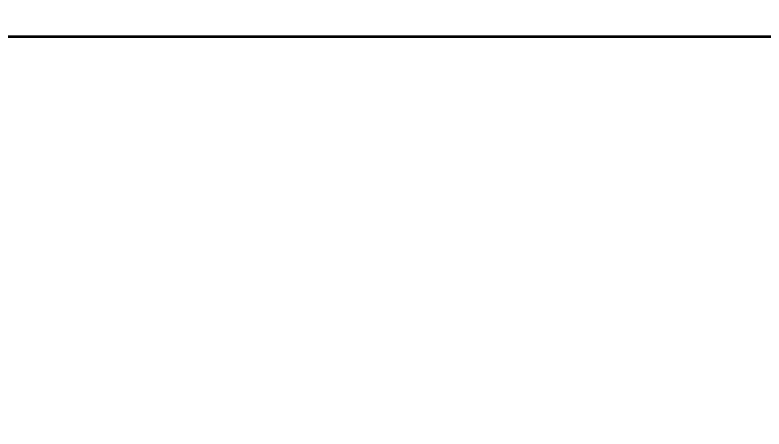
# Model space of a CAD drawing. Header units: centimetres. Extents: x -19.4 to 19.4, y -20.2 to 20.2.
# Drawn here: x 0.3 to 10.2, y -8.89 to -3.41 of the extents above; entities that cross this region are included whole.
import ezdxf

# ---------------------------------------------------------------- set-up
doc = ezdxf.new("R2010")
doc.units = ezdxf.units.CM
doc.header["$MEASUREMENT"] = 0
doc.layers.add('Layer 1', color=7, linetype='Continuous')

msp = doc.modelspace()

# ---------------------------------------------------------------- linework, layer by layer
at = {"layer": 'Layer 1', "lineweight": 53}
msp.add_open_spline([(-18.95, -20.2), (-19.22614, -20.2), (-19.45, -19.97614), (-19.45, -19.7), (-19.45, -19.7), (-19.45, -19.7), (-19.45, 19.7), (-19.45, 19.7), (-19.45, 19.7), (-19.45, 19.97614), (-19.22614, 20.2), (-18.95, 20.2), (-18.95, 20.2), (-15.20782, 20.2), (-9.72204, 20.2), (-6.55, 20.2), (-6.55, 20.2), (-6.27386, 20.2), (-6.05, 19.97614), (-6.05, 19.7), (-6.05, 19.7), (-6.05, 19.7), (-6.05, 3.7), (-6.05, 3.7), (-6.05, 3.7), (-6.05, 3.7), (18.95, 3.7), (18.95, 3.7), (18.95, 3.7), (19.22614, 3.7), (19.45, 3.47614), (19.45, 3.2), (19.45, 3.2), (19.45, 3.2), (19.45, -3.2), (19.45, -3.2), (19.45, -3.2), (19.45, -3.47614), (19.22614, -3.7), (18.95, -3.7), (18.95, -3.7), (18.95, -3.7), (-6.05, -3.7), (-6.05, -3.7), (-6.05, -3.7), (-6.05, -3.7), (-6.05, -19.7), (-6.05, -19.7), (-6.05, -19.7), (-6.05, -19.97614), (-6.27386, -20.2), (-6.55, -20.2), (-6.55, -20.2), (-11.32775, -20.2), (-14.17225, -20.2), (-18.95, -20.2)], degree=3, knots=[0, 0, 0, 0, 0.0666667, 0.0666667, 0.0666667, 0.0666667, 0.1333333, 0.1333333, 0.1333333, 0.1333333, 0.2, 0.2, 0.2, 0.2, 0.2666667, 0.2666667, 0.2666667, 0.2666667, 0.3333333, 0.3333333, 0.3333333, 0.3333333, 0.4, 0.4, 0.4, 0.4, 0.4666667, 0.4666667, 0.4666667, 0.4666667, 0.5333333, 0.5333333, 0.5333333, 0.5333333, 0.6, 0.6, 0.6, 0.6, 0.6666667, 0.6666667, 0.6666667, 0.6666667, 0.7333333, 0.7333333, 0.7333333, 0.7333333, 0.8, 0.8, 0.8, 0.8, 0.8666667, 0.8666667, 0.8666667, 0.8666667, 1, 1, 1, 1], dxfattribs=at)

doc.saveas('drawing.dxf')
